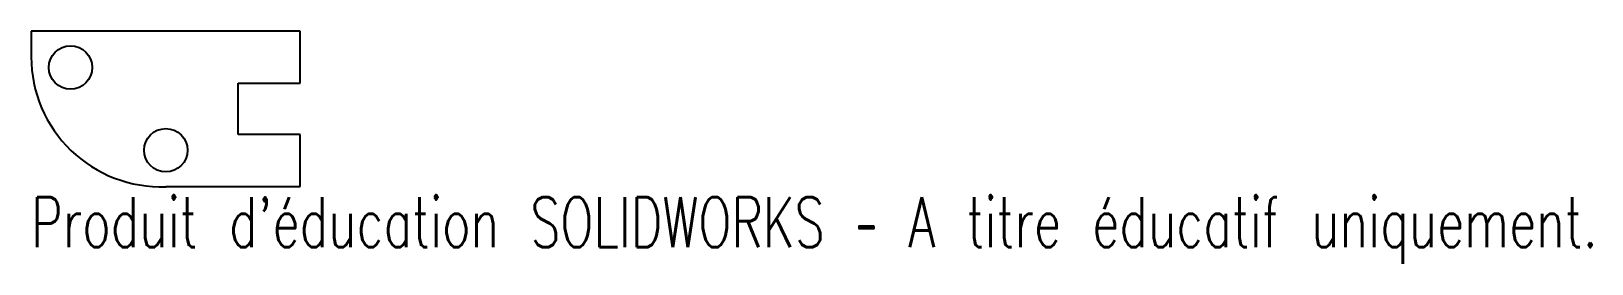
# Model space of a CAD drawing. Header units: millimetres. Extents: x -26 to 125, y -23 to 0.
import ezdxf

# ---------------------------------------------------------------- set-up
doc = ezdxf.new("R2010")
doc.units = ezdxf.units.MM
doc.styles.add('SLDTEXTSTYLE0', font='TXT', dxfattribs={"width": 0.7, "bigfont": 'bigfont'})

msp = doc.modelspace()

# ---------------------------------------------------------------- linework, layer by layer
at = {"color": 7, "linetype": 'Continuous', "lineweight": 25}
for p, q in [((0, 0), (-26, 0)), ((-26, 0), (-26, -2.5)), ((0, -5.05), (0, 0)), ((-6, -10), (-6, -5.05)), ((-6, -5.05), (0, -5.05)), ((0, -10), (-6, -10)), ((0, -15.05), (0, -10)), ((-13, -15.05), (0, -15.05))]:
    msp.add_line(p, q, dxfattribs=at)
for centre in [(-22.2, -3.52), (-13, -11.53)]:
    msp.add_circle(centre, 2.1, dxfattribs=at)
msp.add_arc((-13.44, -2.5), 12.56, 180, 272.018, dxfattribs=at)

# ---------------------------------------------------------------- texts
at = {"color": 7, "linetype": 'Continuous', "insert": (-26, -16.08), "char_height": 4.8336, "attachment_point": 1, "style": 'SLDTEXTSTYLE0'}
msp.add_mtext("Produit d'éducation SOLIDWORKS – A titre éducatif uniquement.", dxfattribs=at)

doc.saveas('drawing.dxf')
